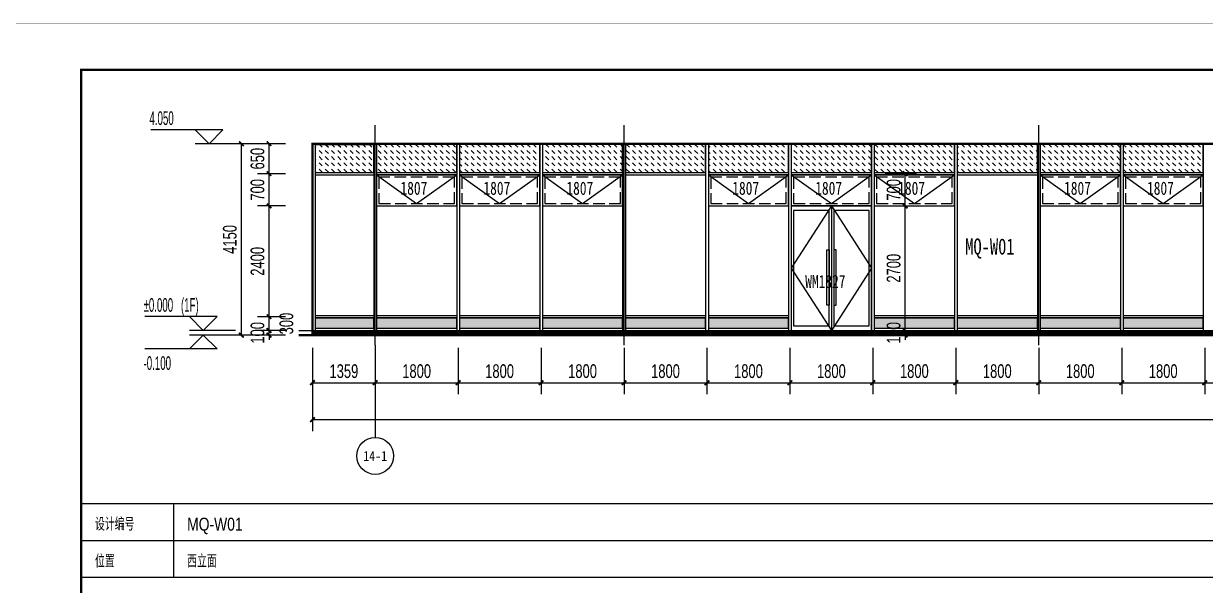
# Model space of a CAD drawing. Extents: x -483182 to 812890, y -390528 to -214858.
# Drawn here: x -397829 to -372185, y -306567 to -294389 of the extents above; entities that cross this region are included whole.
import ezdxf
from ezdxf.enums import TextEntityAlignment as Align

# ---------------------------------------------------------------- set-up
doc = ezdxf.new("R2010")
doc.units = 0
doc.header["$LTSCALE"] = 1000
doc.header["$MEASUREMENT"] = 0
doc.linetypes.add('ACAD_ISO05W100', pattern=[34, 24, -3, 0.5, -3, 0.5, -3])
doc.linetypes.add('DASH', pattern=[0.35, 0.25, -0.1])
for name, color, linetype in [('01-标注_尺寸', 124, 'Continuous'), ('01-标注_标高', 200, 'Continuous'), ('01-标注_符号', 200, 'Continuous'), ('01-标注_轴线坐标', 132, 'Continuous'), ('02-TEXT_标注', 130, 'Continuous'), ('02-TEXT_轴号', 7, 'Continuous'), ('05-填充_156', 156, 'Continuous'), ('05-填充_168', 168, 'Continuous'), ('05-填充_18', 18, 'Continuous'), ('A-0-图名图例', 2, 'Continuous'), ('A-C_窗', 140, 'Continuous'), ('A-C_门', 150, 'Continuous'), ('E-立面轮廓', 241, 'Continuous')]:
    doc.layers.add(name, color=color, linetype=linetype)
doc.layers.add('04-不打印_辅助线', color=165, linetype='Continuous', plot=False)
doc.styles.add('_TCH_AXIS', font='STXIHEI_0.TTF', dxfattribs={"width": 0.75})
doc.styles.add('_TCH_DIM', font='ros.shx', dxfattribs={"width": 0.75, "bigfont": 'jd.shx'})
doc.styles.add('_TCH_DIM_T3', font='ros.shx', dxfattribs={"width": 0.705882, "bigfont": 'jd.shx'})
doc.styles.get("Standard").update_dxf_attribs({"font": 'STXIHEI_0.TTF', "width": 0.75})
doc.dimstyles.new('_TCH_ARCH&&100', dxfattribs={"dimtxt": 297.5, "dimasz": 100, "dimexe": 250, "dimexo": 300, "dimgap": 100, "dimtad": 1, "dimdec": 0, "dimzin": 0, "dimdsep": 46, "dimtxsty": '_TCH_DIM_T3', "dimblk": 'ARCHTICK', "dimcen": 0.09, "dimclrt": 7, "dimazin": 2, "dimtfac": 1, "dimtdec": 0, "dimtix": 1, "dimtmove": 2, "dimatfit": 3, "dimfxl": 0, "dimtolj": 1, "dimtzin": 0, "dimarcsym": 0})

# ---------------------------------------------------------------- blocks, each defined once
blk = doc.blocks.new('wm1827')
for points in [[(-1735, 0), (5, 0), (5, 2700), (-1735, 2700)], [(-915, 100), (-915, 2600), (-1685, 2600), (-1685, 100)], [(-815, 100), (-45, 100), (-45, 2600), (-815, 2600)], [(-915, 550), (-965, 550), (-965, 1750), (-915, 1750)], [(-815, 550), (-765, 550), (-765, 1750), (-815, 1750)]]:
    blk.add_lwpolyline(points, close=True)
for points in [[(-865, 2700), (-1735, 1350), (-865, 0)], [(-865, 2700), (-865, 0)], [(-865, 2700), (5, 1350), (-865, 0)]]:
    blk.add_lwpolyline(points)
at = {"layer": '04-不打印_辅助线', "style": '_TCH_AXIS', "width": 0.75}
blk.add_text('WM1827', height=285.4, dxfattribs=at).set_placement((-1433, 920))
blk = doc.blocks.new('kuyfuiy2')
at = {"layer": '05-填充_156'}
h = blk.add_hatch(dxfattribs=at)
h.set_pattern_fill('DASH', color=256, scale=100, angle=315)
h.set_pattern_definition([(315, (17004, 318054.43), (134.703842, -3e-14), [95.25, -95.25])])
h.paths.add_polyline_path([(0, 50), (1269, 50), (1269, 650), (0, 650)])
blk.add_lwpolyline([(0, 50), (1269, 50), (1269, 650), (0, 650)], close=True)
for points in [[(0, 50), (1269, 50)], [(0, 0), (1269, 0)]]:
    blk.add_lwpolyline(points)
blk = doc.blocks.new('*U464')
at = {"layer": '05-填充_156'}
h = blk.add_hatch(dxfattribs=at)
h.set_pattern_fill('DASH', color=256, scale=100, angle=315)
h.set_pattern_definition([(315, (17475, 318054.43), (134.703842, -3e-14), [95.25, -95.25])])
h.paths.add_polyline_path([(0, 50), (1740, 50), (1740, 675), (0, 675)])
blk.add_lwpolyline([(0, 50), (1740, 50), (1740, 675), (0, 675)], close=True)
for points in [[(0, 50), (1740, 50)], [(0, 0), (1740, 0)]]:
    blk.add_lwpolyline(points)
blk = doc.blocks.new('*U47')
at = {"layer": '05-填充_168'}
h = blk.add_hatch(color=256, dxfattribs=at)
h.dxf.hatch_style = 1
h.paths.add_polyline_path([(0, 50), (1269, 50), (1269, 275), (0, 275)])
for points in [[(0, 325), (1269, 325)], [(0, 275), (1269, 275)], [(0, 50), (1269, 50)], [(0, 0), (1269, 0)]]:
    blk.add_lwpolyline(points)
blk.add_lwpolyline([(0, 50), (1269, 50), (1269, 275), (0, 275)], close=True)
blk = doc.blocks.new('kdytu')
at = {"layer": '05-填充_168'}
h = blk.add_hatch(color=256, dxfattribs=at)
h.dxf.hatch_style = 1
h.paths.add_polyline_path([(0, 50), (1740, 50), (1740, 275), (0, 275)])
for points in [[(0, 325), (1740, 325)], [(0, 275), (1740, 275)], [(0, 50), (1740, 50)], [(0, 0), (1740, 0)]]:
    blk.add_lwpolyline(points)
blk.add_lwpolyline([(0, 50), (1740, 50), (1740, 275), (0, 275)], close=True)
blk = doc.blocks.new('*U509')
at = {"layer": 'A-C_窗'}
blk.add_blockref('kdytu', (-870, -162.5), dxfattribs=at)
blk = doc.blocks.new('*U510')
at = {"layer": 'A-C_窗', "color": 0, "linetype": 'ByBlock', "lineweight": -2, "transparency": 16777216}
for p in [(0, 0), (1800, 0), (3600, 0), (5400, 0), (7200, 0)]:
    blk.add_blockref('*U509', p, dxfattribs=at)
blk = doc.blocks.new('*U511')
at = {"layer": 'A-C_窗'}
blk.add_blockref('kdytu', (-870, -162.5), dxfattribs=at)
blk = doc.blocks.new('*U512')
at = {"layer": 'A-C_窗', "color": 0, "linetype": 'ByBlock', "lineweight": -2, "transparency": 16777216}
for p in [(0, 0), (1800, 0), (3600, 0), (5400, 0)]:
    blk.add_blockref('*U511', p, dxfattribs=at)
blk = doc.blocks.new('A$C2E0A5E3B')
blk.add_lwpolyline([(-5, 0), (1735, 0), (1735, 675), (-5, 675)], close=True)
for points in [[(-5, 675), (865, 50)], [(865, 50), (1735, 675)]]:
    blk.add_lwpolyline(points)
at = {"linetype": 'DASH'}
blk.add_lwpolyline([(45, 50), (1685, 50), (1685, 625), (45, 625)], close=True, dxfattribs=at)
at = {"layer": '04-不打印_辅助线', "width": 0.75}
blk.add_text('1807', height=285.4, dxfattribs=at).set_placement((514, 242))
blk = doc.blocks.new('*U515')
at = {"layer": 'A-C_窗'}
blk.add_blockref('A$C2E0A5E3B', (-865, -337.5), dxfattribs=at)
blk = doc.blocks.new('*U516')
at = {"layer": 'A-C_窗', "color": 0, "linetype": 'ByBlock', "lineweight": -2, "transparency": 16777216}
for p in [(0, 0), (1800, 0), (3600, 0)]:
    blk.add_blockref('*U515', p, dxfattribs=at)
blk = doc.blocks.new('*U517')
at = {"layer": 'A-C_窗'}
blk.add_blockref('A$C2E0A5E3B', (-865, -337.5), dxfattribs=at)
blk = doc.blocks.new('*U518')
at = {"layer": 'A-C_窗', "color": 0, "linetype": 'ByBlock', "lineweight": -2, "transparency": 16777216}
for p in [(0, 0), (1800, 0), (3600, 0)]:
    blk.add_blockref('*U517', p, dxfattribs=at)
blk = doc.blocks.new('*U519')
at = {"layer": 'A-C_窗'}
blk.add_blockref('A$C2E0A5E3B', (-865, -337.5), dxfattribs=at)
blk = doc.blocks.new('*U520')
at = {"layer": 'A-C_窗', "color": 0, "linetype": 'ByBlock', "lineweight": -2, "transparency": 16777216}
blk.add_blockref('*U519', (0, 0), dxfattribs=at)
blk = doc.blocks.new('*U495')
at = {"layer": 'A-C_窗'}
blk.add_blockref('A$C2E0A5E3B', (-865, -337.5), dxfattribs=at)
blk = doc.blocks.new('*U496')
at = {"layer": 'A-C_窗', "color": 0, "linetype": 'ByBlock', "lineweight": -2, "transparency": 16777216}
blk.add_blockref('*U495', (0, 0), dxfattribs=at)
blk = doc.blocks.new('图框-A1')
for points, const_width in [([(0, 0), (841, 0), (841, 594), (0, 594)], 0.05), ([(766, 584), (25, 584), (25, 10), (766, 10)], 0.5)]:
    blk.add_lwpolyline(points, close=True, dxfattribs=dict(const_width=const_width))
blk = doc.blocks.new('_ArchTick')
at = {"color": 0, "linetype": 'ByBlock', "const_width": 0.4}
blk.add_lwpolyline([(-0.5, -0.5), (0.5, 0.5)], dxfattribs=at)
blk = doc.blocks.new('*D1023')
at = {"layer": '01-标注_轴线坐标', "color": 0, "lineweight": -2, "transparency": 16777216}
for p, q in [((-392313, -296992), (-393354, -296992)), ((-393104, -301142), (-393104, -296992)), ((-392313, -301142), (-393354, -301142))]:
    blk.add_line(p, q, dxfattribs=at)
at = {"layer": 'Defpoints', "color": 0, "transparency": 16777216}
for p in [(-393104, -296992), (-392013, -296992), (-392013, -301142)]:
    blk.add_point(p, dxfattribs=at)
at = {"layer": '01-标注_轴线坐标', "color": 0, "lineweight": -2, "transparency": 16777216, "xscale": 100, "yscale": 100, "zscale": 100}
for p, rotation in [((-393104, -296992), 90), ((-393104, -301142), 270)]:
    blk.add_blockref('_ArchTick', p, dxfattribs=dict(at, rotation=rotation))
at = {"layer": '01-标注_轴线坐标', "color": 7, "transparency": 16777216, "insert": (-393353, -299067), "char_height": 297.5, "attachment_point": 5, "rotation": 90, "style": '_TCH_DIM_T3'}
blk.add_mtext('\\A1;4150', dxfattribs=at)
blk = doc.blocks.new('*D1024')
at = {"layer": '01-标注_尺寸', "color": 0, "lineweight": -2, "transparency": 16777216}
for p, q in [((-392144, -301042), (-392754, -301042)), ((-392504, -301042), (-392504, -300942)), ((-392504, -301142), (-392504, -301042)), ((-392144, -301142), (-392754, -301142)), ((-392504, -301142), (-392504, -301242))]:
    blk.add_line(p, q, dxfattribs=at)
at = {"layer": 'Defpoints', "color": 0, "transparency": 16777216}
for p in [(-392504, -301042), (-391844, -301042), (-391844, -301142)]:
    blk.add_point(p, dxfattribs=at)
at = {"layer": '01-标注_尺寸', "color": 0, "lineweight": -2, "transparency": 16777216, "xscale": 100, "yscale": 100, "zscale": 100}
for p, rotation in [((-392504, -301042), 270), ((-392504, -301142), 90)]:
    blk.add_blockref('_ArchTick', p, dxfattribs=dict(at, rotation=rotation))
at = {"layer": '01-标注_尺寸', "color": 7, "transparency": 16777216, "insert": (-392753, -301092), "char_height": 297.5, "attachment_point": 5, "rotation": 90, "style": '_TCH_DIM_T3'}
blk.add_mtext('\\A1;100', dxfattribs=at)
blk = doc.blocks.new('*D1025')
at = {"layer": '01-标注_尺寸', "color": 0, "lineweight": -2, "transparency": 16777216}
for p, q in [((-392144, -300742), (-392754, -300742)), ((-392504, -301042), (-392504, -300742)), ((-392144, -301042), (-392754, -301042))]:
    blk.add_line(p, q, dxfattribs=at)
at = {"layer": 'Defpoints', "color": 0, "transparency": 16777216}
for p in [(-392504, -300742), (-391844, -300742), (-391844, -301042)]:
    blk.add_point(p, dxfattribs=at)
at = {"layer": '01-标注_尺寸', "color": 0, "lineweight": -2, "transparency": 16777216, "xscale": 100, "yscale": 100, "zscale": 100}
for p, rotation in [((-392504, -300742), 90), ((-392504, -301042), 270)]:
    blk.add_blockref('_ArchTick', p, dxfattribs=dict(at, rotation=rotation))
at = {"layer": '01-标注_尺寸', "color": 7, "transparency": 16777216, "insert": (-392126, -300892), "char_height": 297.5, "attachment_point": 5, "rotation": 90, "style": '_TCH_DIM_T3'}
blk.add_mtext('\\A1;300', dxfattribs=at)
blk = doc.blocks.new('*D1026')
at = {"layer": '01-标注_尺寸', "color": 0, "lineweight": -2, "transparency": 16777216}
for p, q in [((-392144, -298342), (-392754, -298342)), ((-392504, -300742), (-392504, -298342)), ((-392144, -300742), (-392754, -300742))]:
    blk.add_line(p, q, dxfattribs=at)
at = {"layer": 'Defpoints', "color": 0, "transparency": 16777216}
for p in [(-392504, -298342), (-391844, -298342), (-391844, -300742)]:
    blk.add_point(p, dxfattribs=at)
at = {"layer": '01-标注_尺寸', "color": 0, "lineweight": -2, "transparency": 16777216, "xscale": 100, "yscale": 100, "zscale": 100}
for p, rotation in [((-392504, -298342), 90), ((-392504, -300742), 270)]:
    blk.add_blockref('_ArchTick', p, dxfattribs=dict(at, rotation=rotation))
at = {"layer": '01-标注_尺寸', "color": 7, "transparency": 16777216, "insert": (-392753, -299542), "char_height": 297.5, "attachment_point": 5, "rotation": 90, "style": '_TCH_DIM_T3'}
blk.add_mtext('\\A1;2400', dxfattribs=at)
blk = doc.blocks.new('*D1027')
at = {"layer": '01-标注_尺寸', "color": 0, "lineweight": -2, "transparency": 16777216}
for p, q in [((-392144, -297642), (-392754, -297642)), ((-392504, -298342), (-392504, -297642)), ((-392144, -298342), (-392754, -298342))]:
    blk.add_line(p, q, dxfattribs=at)
at = {"layer": 'Defpoints', "color": 0, "transparency": 16777216}
for p in [(-392504, -297642), (-391844, -297642), (-391844, -298342)]:
    blk.add_point(p, dxfattribs=at)
at = {"layer": '01-标注_尺寸', "color": 0, "lineweight": -2, "transparency": 16777216, "xscale": 100, "yscale": 100, "zscale": 100}
for p, rotation in [((-392504, -297642), 90), ((-392504, -298342), 270)]:
    blk.add_blockref('_ArchTick', p, dxfattribs=dict(at, rotation=rotation))
at = {"layer": '01-标注_尺寸', "color": 7, "transparency": 16777216, "insert": (-392753, -297992), "char_height": 297.5, "attachment_point": 5, "rotation": 90, "style": '_TCH_DIM_T3'}
blk.add_mtext('\\A1;700', dxfattribs=at)
blk = doc.blocks.new('*D1028')
at = {"layer": '01-标注_尺寸', "color": 0, "lineweight": -2, "transparency": 16777216}
for p, q in [((-392144, -296992), (-392754, -296992)), ((-392504, -297642), (-392504, -296992)), ((-392144, -297642), (-392754, -297642))]:
    blk.add_line(p, q, dxfattribs=at)
at = {"layer": 'Defpoints', "color": 0, "transparency": 16777216}
for p in [(-392504, -296992), (-391844, -296992), (-391844, -297642)]:
    blk.add_point(p, dxfattribs=at)
at = {"layer": '01-标注_尺寸', "color": 0, "lineweight": -2, "transparency": 16777216, "xscale": 100, "yscale": 100, "zscale": 100}
for p, rotation in [((-392504, -296992), 90), ((-392504, -297642), 270)]:
    blk.add_blockref('_ArchTick', p, dxfattribs=dict(at, rotation=rotation))
at = {"layer": '01-标注_尺寸', "color": 7, "transparency": 16777216, "insert": (-392753, -297317), "char_height": 297.5, "attachment_point": 5, "rotation": 90, "style": '_TCH_DIM_T3'}
blk.add_mtext('\\A1;650', dxfattribs=at)
blk = doc.blocks.new('*D1081')
at = {"layer": '01-标注_轴线坐标', "color": 0, "lineweight": -2, "transparency": 16777216}
for p, q in [((-391559, -302115), (-391559, -303224)), ((-330800, -302115), (-330800, -303224)), ((-391559, -302974), (-330800, -302974))]:
    blk.add_line(p, q, dxfattribs=at)
at = {"layer": 'Defpoints', "color": 0, "transparency": 16777216}
for p in [(-391559, -301815), (-330800, -301815), (-330800, -302974)]:
    blk.add_point(p, dxfattribs=at)
at = {"layer": '01-标注_轴线坐标', "color": 0, "lineweight": -2, "transparency": 16777216, "xscale": 100, "yscale": 100, "zscale": 100, "rotation": 180}
blk.add_blockref('_ArchTick', (-391559, -302974), dxfattribs=at)
at = {"layer": '01-标注_轴线坐标', "color": 0, "lineweight": -2, "transparency": 16777216, "xscale": 100, "yscale": 100, "zscale": 100}
blk.add_blockref('_ArchTick', (-330800, -302974), dxfattribs=at)
at = {"layer": '01-标注_轴线坐标', "color": 7, "transparency": 16777216, "insert": (-361179, -302725), "char_height": 297.5, "attachment_point": 5, "style": '_TCH_DIM_T3'}
blk.add_mtext('\\A1;60759', dxfattribs=at)
blk = doc.blocks.new('*D1730')
at = {"layer": '01-标注_尺寸', "color": 0, "lineweight": -2, "transparency": 16777216}
for p, q in [((-372200, -301415), (-372200, -302424)), ((-370400, -301415), (-370400, -302424)), ((-372200, -302174), (-370400, -302174))]:
    blk.add_line(p, q, dxfattribs=at)
at = {"layer": 'Defpoints', "color": 0, "transparency": 16777216}
for p in [(-372200, -301115), (-370400, -301115), (-370400, -302174)]:
    blk.add_point(p, dxfattribs=at)
at = {"layer": '01-标注_尺寸', "color": 0, "lineweight": -2, "transparency": 16777216, "xscale": 100, "yscale": 100, "zscale": 100, "rotation": 180}
blk.add_blockref('_ArchTick', (-372200, -302174), dxfattribs=at)
at = {"layer": '01-标注_尺寸', "color": 0, "lineweight": -2, "transparency": 16777216, "xscale": 100, "yscale": 100, "zscale": 100}
blk.add_blockref('_ArchTick', (-370400, -302174), dxfattribs=at)
at = {"layer": '01-标注_尺寸', "color": 7, "transparency": 16777216, "insert": (-371300, -301925), "char_height": 297.5, "attachment_point": 5, "style": '_TCH_DIM_T3'}
blk.add_mtext('\\A1;1800', dxfattribs=at)
blk = doc.blocks.new('*D1731')
at = {"layer": '01-标注_尺寸', "color": 0, "lineweight": -2, "transparency": 16777216}
for p, q in [((-374000, -301415), (-374000, -302424)), ((-372200, -301415), (-372200, -302424)), ((-374000, -302174), (-372200, -302174))]:
    blk.add_line(p, q, dxfattribs=at)
at = {"layer": 'Defpoints', "color": 0, "transparency": 16777216}
for p in [(-374000, -301115), (-372200, -301115), (-372200, -302174)]:
    blk.add_point(p, dxfattribs=at)
at = {"layer": '01-标注_尺寸', "color": 0, "lineweight": -2, "transparency": 16777216, "xscale": 100, "yscale": 100, "zscale": 100, "rotation": 180}
blk.add_blockref('_ArchTick', (-374000, -302174), dxfattribs=at)
at = {"layer": '01-标注_尺寸', "color": 0, "lineweight": -2, "transparency": 16777216, "xscale": 100, "yscale": 100, "zscale": 100}
blk.add_blockref('_ArchTick', (-372200, -302174), dxfattribs=at)
at = {"layer": '01-标注_尺寸', "color": 7, "transparency": 16777216, "insert": (-373100, -301925), "char_height": 297.5, "attachment_point": 5, "style": '_TCH_DIM_T3'}
blk.add_mtext('\\A1;1800', dxfattribs=at)
blk = doc.blocks.new('*D1732')
at = {"layer": '01-标注_尺寸', "color": 0, "lineweight": -2, "transparency": 16777216}
for p, q in [((-375800, -301415), (-375800, -302424)), ((-374000, -301415), (-374000, -302424)), ((-375800, -302174), (-374000, -302174))]:
    blk.add_line(p, q, dxfattribs=at)
at = {"layer": 'Defpoints', "color": 0, "transparency": 16777216}
for p in [(-375800, -301115), (-374000, -301115), (-374000, -302174)]:
    blk.add_point(p, dxfattribs=at)
at = {"layer": '01-标注_尺寸', "color": 0, "lineweight": -2, "transparency": 16777216, "xscale": 100, "yscale": 100, "zscale": 100, "rotation": 180}
blk.add_blockref('_ArchTick', (-375800, -302174), dxfattribs=at)
at = {"layer": '01-标注_尺寸', "color": 0, "lineweight": -2, "transparency": 16777216, "xscale": 100, "yscale": 100, "zscale": 100}
blk.add_blockref('_ArchTick', (-374000, -302174), dxfattribs=at)
at = {"layer": '01-标注_尺寸', "color": 7, "transparency": 16777216, "insert": (-374900, -301925), "char_height": 297.5, "attachment_point": 5, "style": '_TCH_DIM_T3'}
blk.add_mtext('\\A1;1800', dxfattribs=at)
blk = doc.blocks.new('*D1733')
at = {"layer": '01-标注_尺寸', "color": 0, "lineweight": -2, "transparency": 16777216}
for p, q in [((-377600, -301415), (-377600, -302424)), ((-375800, -301415), (-375800, -302424)), ((-377600, -302174), (-375800, -302174))]:
    blk.add_line(p, q, dxfattribs=at)
at = {"layer": 'Defpoints', "color": 0, "transparency": 16777216}
for p in [(-377600, -301115), (-375800, -301115), (-375800, -302174)]:
    blk.add_point(p, dxfattribs=at)
at = {"layer": '01-标注_尺寸', "color": 0, "lineweight": -2, "transparency": 16777216, "xscale": 100, "yscale": 100, "zscale": 100, "rotation": 180}
blk.add_blockref('_ArchTick', (-377600, -302174), dxfattribs=at)
at = {"layer": '01-标注_尺寸', "color": 0, "lineweight": -2, "transparency": 16777216, "xscale": 100, "yscale": 100, "zscale": 100}
blk.add_blockref('_ArchTick', (-375800, -302174), dxfattribs=at)
at = {"layer": '01-标注_尺寸', "color": 7, "transparency": 16777216, "insert": (-376700, -301925), "char_height": 297.5, "attachment_point": 5, "style": '_TCH_DIM_T3'}
blk.add_mtext('\\A1;1800', dxfattribs=at)
blk = doc.blocks.new('*D1734')
at = {"layer": '01-标注_尺寸', "color": 0, "lineweight": -2, "transparency": 16777216}
for p, q in [((-379400, -301415), (-379400, -302424)), ((-377600, -301415), (-377600, -302424)), ((-379400, -302174), (-377600, -302174))]:
    blk.add_line(p, q, dxfattribs=at)
at = {"layer": 'Defpoints', "color": 0, "transparency": 16777216}
for p in [(-379400, -301115), (-377600, -301115), (-377600, -302174)]:
    blk.add_point(p, dxfattribs=at)
at = {"layer": '01-标注_尺寸', "color": 0, "lineweight": -2, "transparency": 16777216, "xscale": 100, "yscale": 100, "zscale": 100, "rotation": 180}
blk.add_blockref('_ArchTick', (-379400, -302174), dxfattribs=at)
at = {"layer": '01-标注_尺寸', "color": 0, "lineweight": -2, "transparency": 16777216, "xscale": 100, "yscale": 100, "zscale": 100}
blk.add_blockref('_ArchTick', (-377600, -302174), dxfattribs=at)
at = {"layer": '01-标注_尺寸', "color": 7, "transparency": 16777216, "insert": (-378500, -301925), "char_height": 297.5, "attachment_point": 5, "style": '_TCH_DIM_T3'}
blk.add_mtext('\\A1;1800', dxfattribs=at)
blk = doc.blocks.new('*D1735')
at = {"layer": '01-标注_尺寸', "color": 0, "lineweight": -2, "transparency": 16777216}
for p, q in [((-381200, -301415), (-381200, -302424)), ((-379400, -301415), (-379400, -302424)), ((-381200, -302174), (-379400, -302174))]:
    blk.add_line(p, q, dxfattribs=at)
at = {"layer": 'Defpoints', "color": 0, "transparency": 16777216}
for p in [(-381200, -301115), (-379400, -301115), (-379400, -302174)]:
    blk.add_point(p, dxfattribs=at)
at = {"layer": '01-标注_尺寸', "color": 0, "lineweight": -2, "transparency": 16777216, "xscale": 100, "yscale": 100, "zscale": 100, "rotation": 180}
blk.add_blockref('_ArchTick', (-381200, -302174), dxfattribs=at)
at = {"layer": '01-标注_尺寸', "color": 0, "lineweight": -2, "transparency": 16777216, "xscale": 100, "yscale": 100, "zscale": 100}
blk.add_blockref('_ArchTick', (-379400, -302174), dxfattribs=at)
at = {"layer": '01-标注_尺寸', "color": 7, "transparency": 16777216, "insert": (-380300, -301925), "char_height": 297.5, "attachment_point": 5, "style": '_TCH_DIM_T3'}
blk.add_mtext('\\A1;1800', dxfattribs=at)
blk = doc.blocks.new('*D1736')
at = {"layer": '01-标注_尺寸', "color": 0, "lineweight": -2, "transparency": 16777216}
for p, q in [((-383000, -301415), (-383000, -302424)), ((-381200, -301415), (-381200, -302424)), ((-383000, -302174), (-381200, -302174))]:
    blk.add_line(p, q, dxfattribs=at)
at = {"layer": 'Defpoints', "color": 0, "transparency": 16777216}
for p in [(-383000, -301115), (-381200, -301115), (-381200, -302174)]:
    blk.add_point(p, dxfattribs=at)
at = {"layer": '01-标注_尺寸', "color": 0, "lineweight": -2, "transparency": 16777216, "xscale": 100, "yscale": 100, "zscale": 100, "rotation": 180}
blk.add_blockref('_ArchTick', (-383000, -302174), dxfattribs=at)
at = {"layer": '01-标注_尺寸', "color": 0, "lineweight": -2, "transparency": 16777216, "xscale": 100, "yscale": 100, "zscale": 100}
blk.add_blockref('_ArchTick', (-381200, -302174), dxfattribs=at)
at = {"layer": '01-标注_尺寸', "color": 7, "transparency": 16777216, "insert": (-382100, -301925), "char_height": 297.5, "attachment_point": 5, "style": '_TCH_DIM_T3'}
blk.add_mtext('\\A1;1800', dxfattribs=at)
blk = doc.blocks.new('*D1737')
at = {"layer": '01-标注_尺寸', "color": 0, "lineweight": -2, "transparency": 16777216}
for p, q in [((-384800, -301415), (-384800, -302424)), ((-383000, -301415), (-383000, -302424)), ((-384800, -302174), (-383000, -302174))]:
    blk.add_line(p, q, dxfattribs=at)
at = {"layer": 'Defpoints', "color": 0, "transparency": 16777216}
for p in [(-384800, -301115), (-383000, -301115), (-383000, -302174)]:
    blk.add_point(p, dxfattribs=at)
at = {"layer": '01-标注_尺寸', "color": 0, "lineweight": -2, "transparency": 16777216, "xscale": 100, "yscale": 100, "zscale": 100, "rotation": 180}
blk.add_blockref('_ArchTick', (-384800, -302174), dxfattribs=at)
at = {"layer": '01-标注_尺寸', "color": 0, "lineweight": -2, "transparency": 16777216, "xscale": 100, "yscale": 100, "zscale": 100}
blk.add_blockref('_ArchTick', (-383000, -302174), dxfattribs=at)
at = {"layer": '01-标注_尺寸', "color": 7, "transparency": 16777216, "insert": (-383900, -301925), "char_height": 297.5, "attachment_point": 5, "style": '_TCH_DIM_T3'}
blk.add_mtext('\\A1;1800', dxfattribs=at)
blk = doc.blocks.new('*D1738')
at = {"layer": '01-标注_尺寸', "color": 0, "lineweight": -2, "transparency": 16777216}
for p, q in [((-386600, -301415), (-386600, -302424)), ((-384800, -301415), (-384800, -302424)), ((-386600, -302174), (-384800, -302174))]:
    blk.add_line(p, q, dxfattribs=at)
at = {"layer": 'Defpoints', "color": 0, "transparency": 16777216}
for p in [(-386600, -301115), (-384800, -301115), (-384800, -302174)]:
    blk.add_point(p, dxfattribs=at)
at = {"layer": '01-标注_尺寸', "color": 0, "lineweight": -2, "transparency": 16777216, "xscale": 100, "yscale": 100, "zscale": 100, "rotation": 180}
blk.add_blockref('_ArchTick', (-386600, -302174), dxfattribs=at)
at = {"layer": '01-标注_尺寸', "color": 0, "lineweight": -2, "transparency": 16777216, "xscale": 100, "yscale": 100, "zscale": 100}
blk.add_blockref('_ArchTick', (-384800, -302174), dxfattribs=at)
at = {"layer": '01-标注_尺寸', "color": 7, "transparency": 16777216, "insert": (-385700, -301925), "char_height": 297.5, "attachment_point": 5, "style": '_TCH_DIM_T3'}
blk.add_mtext('\\A1;1800', dxfattribs=at)
blk = doc.blocks.new('*D1739')
at = {"layer": '01-标注_尺寸', "color": 0, "lineweight": -2, "transparency": 16777216}
for p, q in [((-388400, -301415), (-388400, -302424)), ((-386600, -301415), (-386600, -302424)), ((-388400, -302174), (-386600, -302174))]:
    blk.add_line(p, q, dxfattribs=at)
at = {"layer": 'Defpoints', "color": 0, "transparency": 16777216}
for p in [(-388400, -301115), (-386600, -301115), (-386600, -302174)]:
    blk.add_point(p, dxfattribs=at)
at = {"layer": '01-标注_尺寸', "color": 0, "lineweight": -2, "transparency": 16777216, "xscale": 100, "yscale": 100, "zscale": 100, "rotation": 180}
blk.add_blockref('_ArchTick', (-388400, -302174), dxfattribs=at)
at = {"layer": '01-标注_尺寸', "color": 0, "lineweight": -2, "transparency": 16777216, "xscale": 100, "yscale": 100, "zscale": 100}
blk.add_blockref('_ArchTick', (-386600, -302174), dxfattribs=at)
at = {"layer": '01-标注_尺寸', "color": 7, "transparency": 16777216, "insert": (-387500, -301925), "char_height": 297.5, "attachment_point": 5, "style": '_TCH_DIM_T3'}
blk.add_mtext('\\A1;1800', dxfattribs=at)
blk = doc.blocks.new('*D1740')
at = {"layer": '01-标注_尺寸', "color": 0, "lineweight": -2, "transparency": 16777216}
for p, q in [((-390200, -301415), (-390200, -302424)), ((-388400, -301415), (-388400, -302424)), ((-390200, -302174), (-388400, -302174))]:
    blk.add_line(p, q, dxfattribs=at)
at = {"layer": 'Defpoints', "color": 0, "transparency": 16777216}
for p in [(-390200, -301115), (-388400, -301115), (-388400, -302174)]:
    blk.add_point(p, dxfattribs=at)
at = {"layer": '01-标注_尺寸', "color": 0, "lineweight": -2, "transparency": 16777216, "xscale": 100, "yscale": 100, "zscale": 100, "rotation": 180}
blk.add_blockref('_ArchTick', (-390200, -302174), dxfattribs=at)
at = {"layer": '01-标注_尺寸', "color": 0, "lineweight": -2, "transparency": 16777216, "xscale": 100, "yscale": 100, "zscale": 100}
blk.add_blockref('_ArchTick', (-388400, -302174), dxfattribs=at)
at = {"layer": '01-标注_尺寸', "color": 7, "transparency": 16777216, "insert": (-389300, -301925), "char_height": 297.5, "attachment_point": 5, "style": '_TCH_DIM_T3'}
blk.add_mtext('\\A1;1800', dxfattribs=at)
blk = doc.blocks.new('*D1741')
at = {"layer": '01-标注_尺寸', "color": 0, "lineweight": -2, "transparency": 16777216}
for p, q in [((-391559, -301415), (-391559, -302424)), ((-390200, -301415), (-390200, -302424)), ((-391559, -302174), (-390200, -302174))]:
    blk.add_line(p, q, dxfattribs=at)
at = {"layer": 'Defpoints', "color": 0, "transparency": 16777216}
for p in [(-391559, -301115), (-390200, -301115), (-390200, -302174)]:
    blk.add_point(p, dxfattribs=at)
at = {"layer": '01-标注_尺寸', "color": 0, "lineweight": -2, "transparency": 16777216, "xscale": 100, "yscale": 100, "zscale": 100, "rotation": 180}
blk.add_blockref('_ArchTick', (-391559, -302174), dxfattribs=at)
at = {"layer": '01-标注_尺寸', "color": 0, "lineweight": -2, "transparency": 16777216, "xscale": 100, "yscale": 100, "zscale": 100}
blk.add_blockref('_ArchTick', (-390200, -302174), dxfattribs=at)
at = {"layer": '01-标注_尺寸', "color": 7, "transparency": 16777216, "insert": (-390879, -301925), "char_height": 297.5, "attachment_point": 5, "style": '_TCH_DIM_T3'}
blk.add_mtext('\\A1;1359', dxfattribs=at)
blk = doc.blocks.new('*D2052')
at = {"layer": '01-标注_尺寸', "color": 0, "lineweight": -2, "transparency": 16777216}
for p, q in [((-379130, -301042), (-378450, -301042)), ((-378700, -301042), (-378700, -300942)), ((-378700, -301142), (-378700, -301042)), ((-379130, -301142), (-378450, -301142)), ((-378700, -301142), (-378700, -301242))]:
    blk.add_line(p, q, dxfattribs=at)
at = {"layer": 'Defpoints', "color": 0, "transparency": 16777216}
for p in [(-379430, -301042), (-378700, -301042), (-379430, -301142)]:
    blk.add_point(p, dxfattribs=at)
at = {"layer": '01-标注_尺寸', "color": 0, "lineweight": -2, "transparency": 16777216, "xscale": 100, "yscale": 100, "zscale": 100}
for p, rotation in [((-378700, -301042), 270), ((-378700, -301142), 90)]:
    blk.add_blockref('_ArchTick', p, dxfattribs=dict(at, rotation=rotation))
at = {"layer": '01-标注_尺寸', "color": 7, "transparency": 16777216, "insert": (-378949, -301092), "char_height": 297.5, "attachment_point": 5, "rotation": 90, "style": '_TCH_DIM_T3'}
blk.add_mtext('\\A1;100', dxfattribs=at)
blk = doc.blocks.new('*D2053')
at = {"layer": '01-标注_尺寸', "color": 0, "lineweight": -2, "transparency": 16777216}
for p, q in [((-379130, -298342), (-378450, -298342)), ((-378700, -301042), (-378700, -298342)), ((-379130, -301042), (-378450, -301042))]:
    blk.add_line(p, q, dxfattribs=at)
at = {"layer": 'Defpoints', "color": 0, "transparency": 16777216}
for p in [(-379430, -298342), (-378700, -298342), (-379430, -301042)]:
    blk.add_point(p, dxfattribs=at)
at = {"layer": '01-标注_尺寸', "color": 0, "lineweight": -2, "transparency": 16777216, "xscale": 100, "yscale": 100, "zscale": 100}
for p, rotation in [((-378700, -298342), 90), ((-378700, -301042), 270)]:
    blk.add_blockref('_ArchTick', p, dxfattribs=dict(at, rotation=rotation))
at = {"layer": '01-标注_尺寸', "color": 7, "transparency": 16777216, "insert": (-378949, -299692), "char_height": 297.5, "attachment_point": 5, "rotation": 90, "style": '_TCH_DIM_T3'}
blk.add_mtext('\\A1;2700', dxfattribs=at)
blk = doc.blocks.new('*D2054')
at = {"layer": '01-标注_尺寸', "color": 0, "lineweight": -2, "transparency": 16777216}
for p, q in [((-379130, -297642), (-378450, -297642)), ((-378700, -298342), (-378700, -297642)), ((-379130, -298342), (-378450, -298342))]:
    blk.add_line(p, q, dxfattribs=at)
at = {"layer": 'Defpoints', "color": 0, "transparency": 16777216}
for p in [(-379430, -297642), (-378700, -297642), (-379430, -298342)]:
    blk.add_point(p, dxfattribs=at)
at = {"layer": '01-标注_尺寸', "color": 0, "lineweight": -2, "transparency": 16777216, "xscale": 100, "yscale": 100, "zscale": 100}
for p, rotation in [((-378700, -297642), 90), ((-378700, -298342), 270)]:
    blk.add_blockref('_ArchTick', p, dxfattribs=dict(at, rotation=rotation))
at = {"layer": '01-标注_尺寸', "color": 7, "transparency": 16777216, "insert": (-378949, -297992), "char_height": 297.5, "attachment_point": 5, "rotation": 90, "style": '_TCH_DIM_T3'}
blk.add_mtext('\\A1;700', dxfattribs=at)

msp = doc.modelspace()

# ---------------------------------------------------------------- linework, layer by layer
at = {"layer": '01-标注_标高'}
for p, q in [((-393503.8, -296691.9), (-395068.8, -296691.9)), ((-393803.8, -296991.9), (-394103.8, -296691.9)), ((-393803.8, -296991.9), (-393503.8, -296691.9)), ((-393103.8, -296991.9), (-394103.8, -296991.9)), ((-393632, -300741.9), (-395197, -300741.9)), ((-393932, -301041.9), (-394232, -300741.9)), ((-393932, -301041.9), (-393632, -300741.9)), ((-393232, -301041.9), (-394232, -301041.9)), ((-393932, -301141.9), (-394232, -301441.9)), ((-393232, -301141.9), (-394232, -301141.9)), ((-393932, -301141.9), (-393632, -301441.9)), ((-393632, -301441.9), (-395197, -301441.9))]:
    msp.add_line(p, q, dxfattribs=at)
at = {"layer": '01-标注_轴线坐标'}
msp.add_line((-390199.9, -301361.7), (-390199.9, -303361.7), dxfattribs=at)
msp.add_circle((-390199.9, -303761.7), 400, dxfattribs=at)
at = {"layer": '02-TEXT_标注', "linetype": 'ACAD_ISO05W100'}
msp.add_line((-394580, -304791.9), (-394580, -306391.9), dxfattribs=at)
at = {"layer": '04-不打印_辅助线'}
for p, q in [((-390199.9, -301361.7), (-390199.9, -296591.9)), ((-384799.9, -301361.7), (-384799.9, -296591.9)), ((-375799.9, -301361.7), (-375799.9, -296591.9)), ((-391858.9, -301041.9), (-329899.9, -301041.9))]:
    msp.add_line(p, q, dxfattribs=at)
msp.add_lwpolyline([(-391858.9, -301141.9), (-329899.9, -301141.9)], dxfattribs=at)
at = {"layer": '05-填充_18', "const_width": 100}
for points in [[(-391558.9, -301091.9), (-383029.9, -301091.9)], [(-383029.9, -301091.9), (-377569.9, -301091.9)], [(-377569.9, -301091.9), (-341569.9, -301091.9)]]:
    msp.add_lwpolyline(points, dxfattribs=at)
at = {"layer": 'A-0-图名图例'}
for p, q in [((-396580, -304791.9), (-322480, -304791.9)), ((-396580, -305591.9), (-322480, -305591.9)), ((-396580, -306391.9), (-322480, -306391.9))]:
    msp.add_line(p, q, dxfattribs=at)
at = {"layer": 'A-C_窗'}
for p, q in [((-391558.9, -296991.9), (-391558.9, -301041.9)), ((-391498.9, -296991.9), (-391498.9, -301041.9)), ((-390229.9, -296991.9), (-390229.9, -301041.9)), ((-390169.9, -296991.9), (-390169.9, -301041.9)), ((-388429.9, -296991.9), (-388429.9, -301041.9)), ((-388369.9, -296991.9), (-388369.9, -301041.9)), ((-386629.9, -296991.9), (-386629.9, -301041.9)), ((-386569.9, -296991.9), (-386569.9, -301041.9)), ((-384829.9, -296991.9), (-384829.9, -301041.9)), ((-384769.9, -296991.9), (-384769.9, -301041.9)), ((-383029.9, -296991.9), (-383029.9, -301041.9)), ((-382969.9, -296991.9), (-382969.9, -301041.9)), ((-381229.9, -296991.9), (-381229.9, -301041.9)), ((-381169.9, -296991.9), (-381169.9, -301041.9)), ((-379429.9, -296991.9), (-379429.9, -301041.9)), ((-379369.9, -296991.9), (-379369.9, -301041.9)), ((-377629.9, -296991.9), (-377629.9, -301041.9)), ((-377569.9, -296991.9), (-377569.9, -301041.9)), ((-375829.9, -296991.9), (-375829.9, -301041.9)), ((-375769.9, -296991.9), (-375769.9, -301041.9)), ((-374029.9, -296991.9), (-374029.9, -301041.9)), ((-373969.9, -296991.9), (-373969.9, -301041.9)), ((-372229.9, -296991.9), (-372229.9, -301041.9))]:
    msp.add_line(p, q, dxfattribs=at)
at = {"layer": 'E-立面轮廓', "const_width": 50}
for points in [[(-329899.9, -301141.9), (-391558.9, -301141.9), (-391558.9, -296991.9), (-329899.9, -296991.9)], [(-329899.9, -301141.9), (-391858.9, -301141.9)]]:
    msp.add_lwpolyline(points, dxfattribs=at)

# ---------------------------------------------------------------- block references
at = {"xscale": 100, "yscale": 100, "zscale": 100}
msp.add_blockref('图框-A1', (-399080, -353791.9), dxfattribs=at)
at = {"layer": 'A-C_窗'}
for name, p in [('kuyfuiy2', (-391498.9, -297666.9)), ('*U464', (-390169.9, -297666.9)), ('*U464', (-388369.9, -297666.9)), ('*U464', (-386569.9, -297666.9)), ('*U464', (-384769.9, -297666.9)), ('*U464', (-382969.9, -297666.9)), ('*U464', (-381169.9, -297666.9)), ('*U464', (-379369.9, -297666.9)), ('*U464', (-377569.9, -297666.9)), ('*U464', (-375769.9, -297666.9)), ('*U464', (-373969.9, -297666.9)), ('*U516', (-389299.9, -298004.4)), ('*U518', (-382099.9, -298004.4)), ('*U496', (-374899.9, -298004.4)), ('*U520', (-373099.9, -298004.4)), ('*U47', (-391498.9, -301041.9)), ('*U510', (-389299.9, -300879.4)), ('*U512', (-378499.9, -300879.4))]:
    msp.add_blockref(name, p, dxfattribs=at)
at = {"layer": 'A-C_门'}
msp.add_blockref('wm1827', (-379434.9, -301041.9), dxfattribs=at)

# ---------------------------------------------------------------- texts
at = {"layer": '01-标注_符号', "color": 7, "width": 0.75}
msp.add_text('MQ-W01', height=350, dxfattribs=at).set_placement((-377395.9, -299395.7))
at = {"layer": '02-TEXT_标注', "style": '_TCH_DIM', "width": 0.529412}
for s, p in [('4.050', (-395098.8, -296586.9)), ('%%P0.000', (-395227, -300636.9)), ('(1F)', (-394414.8, -300636.9)), ('-0.100', (-395227, -301896.9))]:
    msp.add_text(s, height=297.5, dxfattribs=at).set_placement(p)
at = {"layer": '02-TEXT_标注', "linetype": 'ACAD_ISO05W100', "style": '_TCH_DIM', "width": 0.8}
for s, p in [('设计编号', (-396280, -305380.4)), ('MQ-W01', (-394280, -305381.9)), ('位置', (-396280, -306181.9)), ('西立面', (-394280, -306181.9))]:
    msp.add_text(s, height=281.25, dxfattribs=at).set_placement(p)
at = {"layer": '02-TEXT_轴号', "style": '_TCH_AXIS', "width": 0.858974}
msp.add_text('14-1', height=215.93, dxfattribs=at).set_placement((-390458.2, -303869.7), (-389941.5, -303869.7), align=Align.FIT)

# ---------------------------------------------------------------- dimensions: what is measured, and where the dimension line sits
at = {"layer": '01-标注_尺寸'}
for p1, p2, distance, picture, middle in [((-391844.4, -297641.9), (-391844.4, -296991.9), 659.3, '*D1028', (-392752.5, -297316.9)), ((-391844.4, -298341.9), (-391844.4, -297641.9), 659.3, '*D1027', (-392752.5, -297991.9)), ((-379429.9, -298341.9), (-379429.9, -297641.9), -729.7, '*D2054', (-378948.9, -297991.9)), ((-391844.4, -300741.9), (-391844.4, -298341.9), 659.3, '*D1026', (-392752.5, -299541.9)), ((-379429.9, -301041.9), (-379429.9, -298341.9), -729.7, '*D2053', (-378948.9, -299691.9)), ((-391844.4, -301141.9), (-391844.4, -301041.9), 659.3, '*D1024', (-392752.5, -301091.9)), ((-379429.9, -301141.9), (-379429.9, -301041.9), -729.7, '*D2052', (-378948.9, -301091.9)), ((-391558.9, -301115.1), (-390199.9, -301115.1), -1058.9, '*D1741', (-390879.4, -301925.3)), ((-390199.9, -301115.1), (-388399.9, -301115.1), -1058.9, '*D1740', (-389299.9, -301925.3)), ((-388399.9, -301115.1), (-386599.9, -301115.1), -1058.9, '*D1739', (-387499.9, -301925.3)), ((-386599.9, -301115.1), (-384799.9, -301115.1), -1058.9, '*D1738', (-385699.9, -301925.3)), ((-384799.9, -301115.1), (-382999.9, -301115.1), -1058.9, '*D1737', (-383899.9, -301925.3)), ((-382999.9, -301115.1), (-381199.9, -301115.1), -1058.9, '*D1736', (-382099.9, -301925.3)), ((-381199.9, -301115.1), (-379399.9, -301115.1), -1058.9, '*D1735', (-380299.9, -301925.3)), ((-379399.9, -301115.1), (-377599.9, -301115.1), -1058.9, '*D1734', (-378499.9, -301925.3)), ((-377599.9, -301115.1), (-375799.9, -301115.1), -1058.9, '*D1733', (-376699.9, -301925.3)), ((-375799.9, -301115.1), (-373999.9, -301115.1), -1058.9, '*D1732', (-374899.9, -301925.3)), ((-373999.9, -301115.1), (-372199.9, -301115.1), -1058.9, '*D1731', (-373099.9, -301925.3)), ((-372199.9, -301115.1), (-370399.9, -301115.1), -1058.9, '*D1730', (-371299.9, -301925.3))]:
    dim = msp.add_aligned_dim(p1=p1, p2=p2, distance=distance, dimstyle='_TCH_ARCH&&100', dxfattribs=at)
    dim.commit()
    dim.dimension.update_dxf_attribs({"geometry": picture, "text_midpoint": middle})
dim = msp.add_linear_dim(base=(-392503.8, -300741.9), p1=(-391844.4, -301041.9), p2=(-391844.4, -300741.9), angle=90, dimstyle='_TCH_ARCH&&100', dxfattribs=at)
dim.commit()
dim.dimension.update_dxf_attribs({"geometry": '*D1025', "text_midpoint": (-392125.9, -300891.9), "dimtype": 161})
at = {"layer": '01-标注_轴线坐标'}
for p1, p2, distance, picture, middle in [((-392012.5, -301141.9), (-392012.5, -296991.9), 1091.2, '*D1023', (-393352.5, -299066.9)), ((-391558.9, -301814.7), (-330799.9, -301814.7), -1159.3, '*D1081', (-361179.4, -302725.3))]:
    dim = msp.add_aligned_dim(p1=p1, p2=p2, distance=distance, dimstyle='_TCH_ARCH&&100', dxfattribs=at)
    dim.commit()
    dim.dimension.update_dxf_attribs({"geometry": picture, "text_midpoint": middle})

doc.saveas('drawing.dxf')
